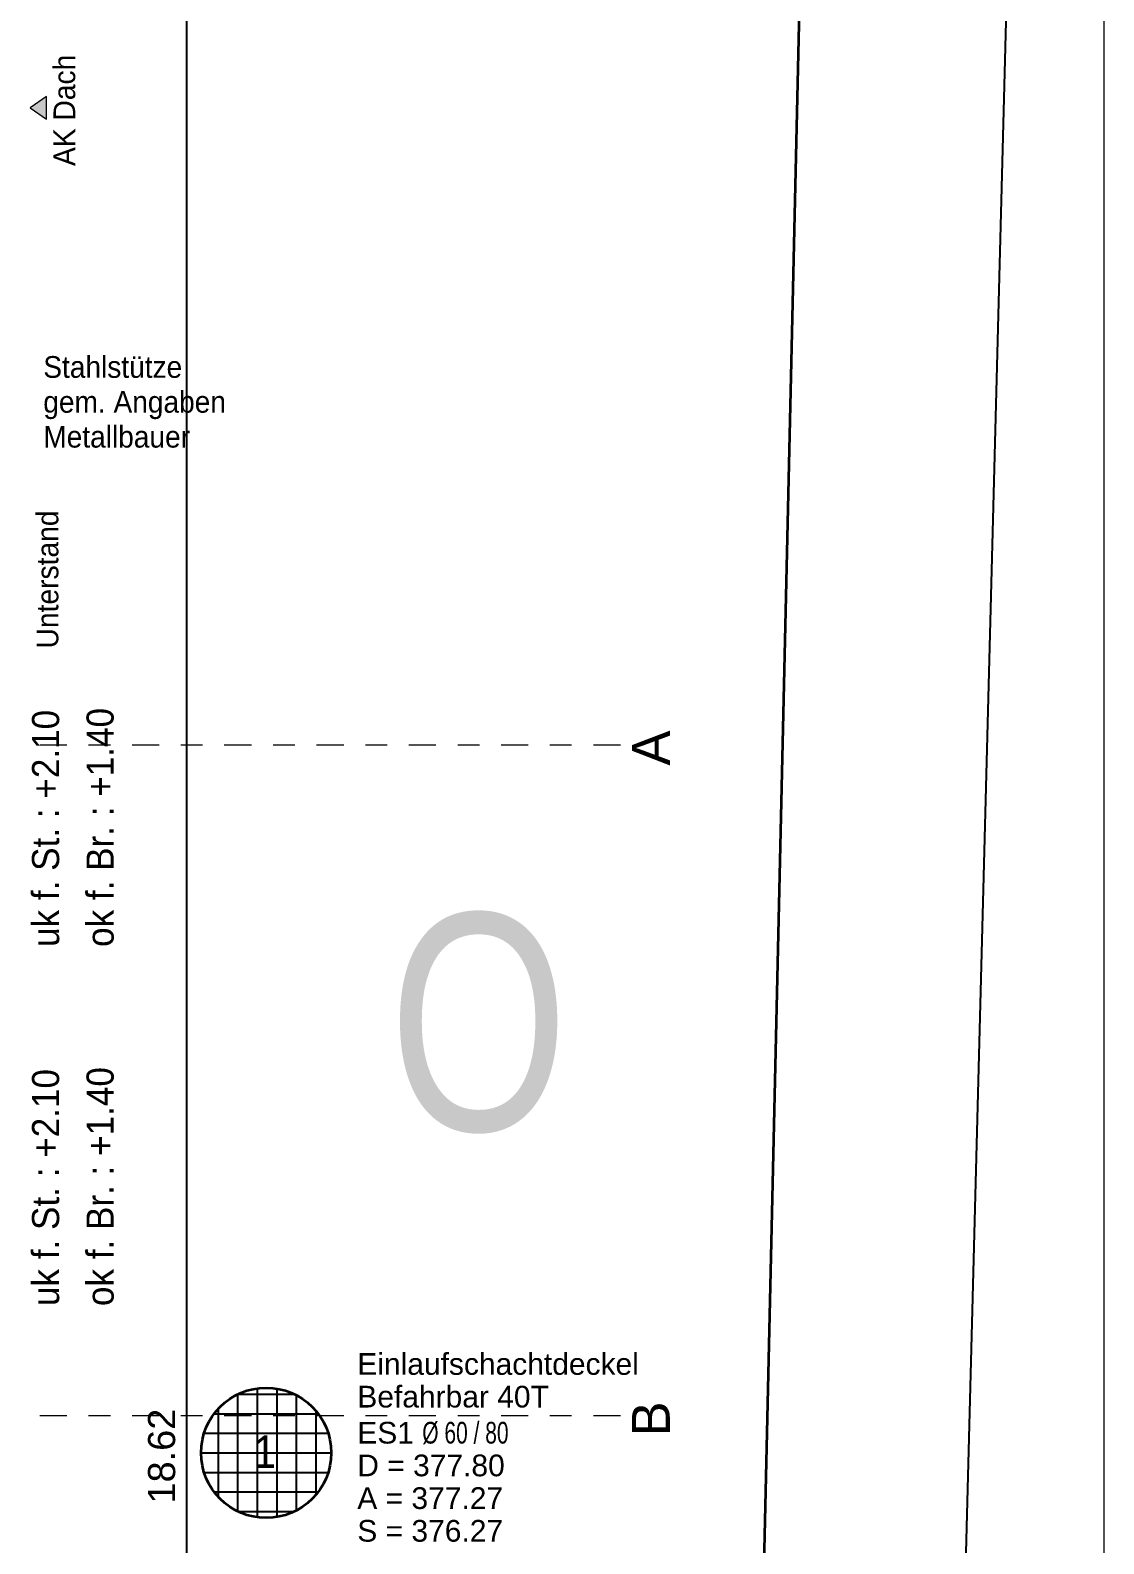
# Model space of a CAD drawing. Header units: metres. Extents: x -117 to -12, y 122 to 163.
# Drawn here: x -16.99 to -12.04, y 139.75 to 146.72 of the extents above; entities that cross this region are included whole.
import ezdxf

# ---------------------------------------------------------------- set-up
doc = ezdxf.new("R2010")
doc.units = ezdxf.units.M
doc.header["$PDMODE"] = 65
for name, pattern in [('AUSGEZOGEN', [0]), ('GETRENNT2_S10', [0.255, 0.125, -0.065, 0, -0.065]), ('VERDECKT2_S2', [0.09, 0.05, -0.04])]:
    doc.linetypes.add(name, pattern=pattern)
for name, color, linetype, lineweight in [('XR$1$Bauachsen_grob', 7, 'GETRENNT2_S10', 13), ('XR$1$Hilfskonstruktion', 5, 'VERDECKT2_S2', 13), ('XR$1$Parzelle', 117, 'AUSGEZOGEN', 35), ('XR$1$Plankopf', 7, 'AUSGEZOGEN', 13), ('XR$1$Sanitaer_Allgemein_HK', 5, 'VERDECKT2_S2', 25), ('XR$1$Sanitaer_Text', 250, 'AUSGEZOGEN', 18), ('XR$1$Schraffur', 7, 'AUSGEZOGEN', 13), ('XR$1$Strasse__Wege', 117, 'AUSGEZOGEN', 25), ('XR$1$Text_Koten', 7, 'AUSGEZOGEN', 25), ('XR$1$Text_Werkplan_Ausfuehrung', 7, 'AUSGEZOGEN', 25), ('XR$1$Werkplan-_Ausfuehrungsmasse', 7, 'AUSGEZOGEN', 13)]:
    doc.layers.add(name, color=color, linetype=linetype, lineweight=lineweight)
doc.styles.add('ARIAL', font='ARIAL.TTF')
doc.dimstyles.new('_DIMSTYLE_12', dxfattribs={"dimtxt": 0.125, "dimasz": 0.15, "dimexe": 0, "dimexo": 0, "dimgap": 0.0625, "dimtad": 2, "dimrnd": 0.005, "dimzin": 4, "dimdsep": 46, "dimtxsty": 'ARIAL', "dimblk1": 'ALL_ML_KREIS', "dimblk2": 'ALL_ML_KREIS', "dimsah": 1, "dimcen": 0, "dimclrd": 256, "dimclre": 256, "dimclrt": 256, "dimadec": 0, "dimazin": 0, "dimtfac": 1, "dimtdec": 0, "dimtix": 1, "dimtmove": 2, "dimatfit": 3, "dimfxl": 0, "dimtzin": 0, "dimlwd": 0, "dimlwe": -1, "dimarcsym": 0})

# ---------------------------------------------------------------- blocks, each defined once
blk = doc.blocks.new('COMPLEXOBJECT_13')
at = {"layer": 'XR$1$Schraffur', "color": 252, "linetype": 'AUSGEZOGEN', "lineweight": -3}
for p, q in [((-16.0328, 140.4377), (-16.0328, 139.8984)), ((-16.0322, 140.438), (-15.7706, 140.438)), ((-15.9428, 140.4652), (-15.9428, 139.8709)), ((-15.8528, 140.4641), (-15.8528, 139.872)), ((-15.7628, 140.4341), (-15.7628, 139.902)), ((-16.1414, 140.348), (-15.6614, 140.348)), ((-16.1228, 140.3705), (-16.1228, 139.9656)), ((-15.6728, 140.3623), (-15.6728, 139.9738)), ((-16.1876, 140.258), (-15.6152, 140.258)), ((-16.2014, 140.168), (-15.6014, 140.168)), ((-16.1876, 140.078), (-15.6152, 140.078)), ((-16.1414, 139.988), (-15.6614, 139.988)), ((-16.0322, 139.898), (-15.7706, 139.898))]:
    blk.add_line(p, q, dxfattribs=at)
blk = doc.blocks.new('ALL_ML_KREIS')
at = {"color": 0, "linetype": 'ByBlock', "lineweight": -2}
for p, q in [((0, -0.5), (0, 0.5)), ((-1, 0), (0.5, 0))]:
    blk.add_line(p, q, dxfattribs=at)
blk.add_circle((0, 0), 0.15, dxfattribs=at)
blk = doc.blocks.new('*D265')
at = {"layer": 'DEFPOINTS'}
for p in [(-20.5081, 149.458), (-19.9881, 130.838), (-16.2676, 130.838)]:
    blk.add_point(p, dxfattribs=at)
at = {"layer": 'XR$1$Werkplan-_Ausfuehrungsmasse', "lineweight": -2}
for p, q in [((-19.1881, 149.458), (-16.2676, 149.458)), ((-16.2676, 130.838), (-16.2676, 149.458)), ((-19.1881, 130.838), (-16.2676, 130.838))]:
    blk.add_line(p, q, dxfattribs=at)
at = {"layer": 'XR$1$Werkplan-_Ausfuehrungsmasse', "xscale": 0.15, "yscale": 0.15, "zscale": 0.15}
for p, rotation in [((-16.2676, 149.458), 90), ((-16.2676, 130.838), 270)]:
    blk.add_blockref('ALL_ML_KREIS', p, dxfattribs=dict(at, rotation=rotation))
at = {"layer": 'XR$1$Werkplan-_Ausfuehrungsmasse', "insert": (-16.3823, 140.1529), "char_height": 0.125, "width": 0.625, "attachment_point": 5, "rotation": 90, "style": 'ARIAL'}
blk.add_mtext('\\A1;{\\A1;{18.62\\H0.082500;\\S^ ;}}', dxfattribs=at)
blk = doc.blocks.new('COMPLEXOBJECT_19')
at = {"layer": 'XR$1$Parzelle', "color": 7}
blk.add_line((-13.9874, 122.8075), (-13.2338, 156.158), dxfattribs=at)
blk = doc.blocks.new('COMPLEXOBJECT_20')
at = {"layer": 'XR$1$Bauachsen_grob', "color": 8}
for p, q in [((-14.2693, 143.428), (-86.2481, 143.428)), ((-14.2693, 140.338), (-86.2481, 140.338))]:
    blk.add_line(p, q, dxfattribs=at)
at = {"layer": 'XR$1$Bauachsen_grob', "color": 8, "linetype": 'AUSGEZOGEN', "lineweight": 13, "char_height": 0.175, "width": 0.249662, "attachment_point": 9, "rotation": 90, "style": 'ARIAL'}
for s, insert in [('\\W0.99;A', (-14.0418, 143.4951)), ('\\W0.99;B', (-14.0418, 140.4051))]:
    blk.add_mtext(s, dxfattribs=dict(at, insert=insert))
blk = doc.blocks.new('COMPLEX_KOTENVERMASSUNG_0')
at = {"layer": 'XR$1$Werkplan-_Ausfuehrungsmasse'}
blk.add_hatch(color=55, dxfattribs=at).paths.add_polyline_path([(-16.9131, 146.3106), (-16.9131, 146.4156), (-16.9881, 146.3631)])
for p, q in [((-16.9131, 146.4156), (-16.9881, 146.3631)), ((-16.9131, 146.3106), (-16.9131, 146.4156)), ((-16.9881, 146.3631), (-16.9131, 146.3106)), ((-16.9881, 146.3631), (-16.9881, 146.3631)), ((-16.9881, 146.3631), (-16.9881, 146.3631)), ((-16.9881, 146.3631), (-16.9881, 146.3631)), ((-16.9881, 146.3631), (-16.9881, 146.3631)), ((-16.9881, 146.3631), (-16.9881, 146.3631))]:
    blk.add_line(p, q, dxfattribs=at)

msp = doc.modelspace()

# ---------------------------------------------------------------- linework, layer by layer
at = {"layer": 'XR$1$Plankopf'}
msp.add_line((-12.0433, 159.1121), (-12.0433, 122.1121), dxfattribs=at)
at = {"layer": 'XR$1$Sanitaer_Allgemein_HK', "color": 5, "linetype": 'AUSGEZOGEN', "lineweight": 35}
msp.add_circle((-15.9014, 140.168), 0.3, dxfattribs=at)
at = {"layer": 'XR$1$Strasse__Wege', "color": 7}
msp.add_line((-12.4154, 149.801), (-13.1228, 122.6827), dxfattribs=at)

# ---------------------------------------------------------------- block references
at = {"layer": 'XR$1$Bauachsen_grob', "color": 8, "linetype": 'AUSGEZOGEN', "lineweight": 13}
msp.add_blockref('COMPLEXOBJECT_20', (0, 0), dxfattribs=at)
at = {"layer": 'XR$1$Parzelle', "color": 7}
msp.add_blockref('COMPLEXOBJECT_19', (0, 0), dxfattribs=at)
at = {"layer": 'XR$1$Schraffur', "color": 252, "linetype": 'AUSGEZOGEN', "lineweight": -3}
msp.add_blockref('COMPLEXOBJECT_13', (0, 0), dxfattribs=at)
at = {"layer": 'XR$1$Werkplan-_Ausfuehrungsmasse'}
msp.add_blockref('COMPLEX_KOTENVERMASSUNG_0', (0, 0), dxfattribs=at)

# ---------------------------------------------------------------- texts
at = {"layer": 'XR$1$Hilfskonstruktion', "insert": (-15.3354, 141.6378), "char_height": 1, "width": 1.211777, "attachment_point": 7, "style": 'ARIAL'}
msp.add_mtext('\\W0.76;O', dxfattribs=at)
at = {"layer": 'XR$1$Sanitaer_Text', "color": 172, "char_height": 0.1, "attachment_point": 1, "line_spacing_factor": 0.903614, "style": 'ARIAL'}
for s, insert, width in [('{\\fArial|i0|b0;\\H0.100000;\\W0.988274;\\C172;Einlaufschachtdeckel}\\P{\\fArial|i0|b0;\\H0.100000;\\W0.988274;\\C172;Befahrbar 40T}\\P', (-15.4817, 140.6274), 1.354214), ('{\\fArial|i0|b0;\\H0.100000;\\W0.988274;\\C172;ES1 \\W0.691792;Ø\\C7; \\C172;60 / 80}\\P{\\fArial|i0|b0;\\H0.100000;\\W0.988274;\\C172;D = 377.80 }\\P{\\fArial|i0|b0;\\H0.100000;\\W0.988274;\\C172;A = 377.27}\\P{\\fArial|i0|b0;\\H0.100000;\\W0.988274;\\C172;S = 376.27}\\P', (-15.4817, 140.3107), 0.91702)]:
    msp.add_mtext(s, dxfattribs=dict(at, insert=insert, width=width))
at = {"layer": 'XR$1$Sanitaer_Text', "color": 172, "insert": (-15.9595, 140.248), "char_height": 0.15, "width": 0.183013, "attachment_point": 1, "style": 'ARIAL'}
msp.add_mtext('\\W0.89;1', dxfattribs=at)
at = {"layer": 'XR$1$Text_Koten', "char_height": 0.125, "width": 1.191501, "attachment_point": 1, "rotation": 90, "line_spacing_factor": 1.204819, "style": 'ARIAL'}
for insert in [(-16.9801, 142.4983), (-16.9801, 140.844)]:
    msp.add_mtext('{\\fArial|i0|b0;\\H0.125000;\\W0.925926;\\C7;uk f. St. : +2.10}\\P{\\fArial|i0|b0;\\H0.125000;\\W0.925926;\\C7;ok f. Br. : +1.40}\\P', dxfattribs=dict(at, insert=insert))
at = {"layer": 'XR$1$Text_Werkplan_Ausfuehrung', "color": 7, "linetype": 'AUSGEZOGEN', "lineweight": 13, "char_height": 0.1, "attachment_point": 4, "rotation": 90, "style": 'ARIAL'}
for s, insert, width in [('\\W0.93;AK\\~Dach', (-16.8304, 146.0954), 0.558729), ('\\W0.93;Unterstand', (-16.9081, 143.8732), 0.682266)]:
    msp.add_mtext(s, dxfattribs=dict(at, insert=insert, width=width))
at = {"layer": 'XR$1$Text_Werkplan_Ausfuehrung', "color": 7, "linetype": 'AUSGEZOGEN', "lineweight": 13, "insert": (-16.9281, 145.2197), "char_height": 0.1, "width": 0.89203, "attachment_point": 1, "line_spacing_factor": 0.963855, "style": 'ARIAL'}
msp.add_mtext('{\\fArial|i0|b0;\\H0.100000;\\W0.925926;\\C7;Stahlstütze }\\P{\\fArial|i0|b0;\\H0.100000;\\W0.925926;\\C7;gem. Angaben}\\P{\\fArial|i0|b0;\\H0.100000;\\W0.925926;\\C7;Metallbauer}\\P', dxfattribs=at)

# ---------------------------------------------------------------- dimensions: what is measured, and where the dimension line sits
at = {"layer": 'XR$1$Werkplan-_Ausfuehrungsmasse'}
dim = msp.add_linear_dim(base=(-16.2676, 149.458), p1=(-19.1881, 130.838), p2=(-19.1881, 149.458), angle=90, dimstyle='_DIMSTYLE_12', override={"dimpost": '<>', "dimclrd": 256, "dimclre": 256, "dimclrt": 256, "dimlwd": 0, "dimlwe": 65535}, dxfattribs=at)
dim.commit()
dim.dimension.update_dxf_attribs({"geometry": '*D265', "text_midpoint": (-16.3823, 140.1529), "dimtype": 160})

doc.saveas('drawing.dxf')
